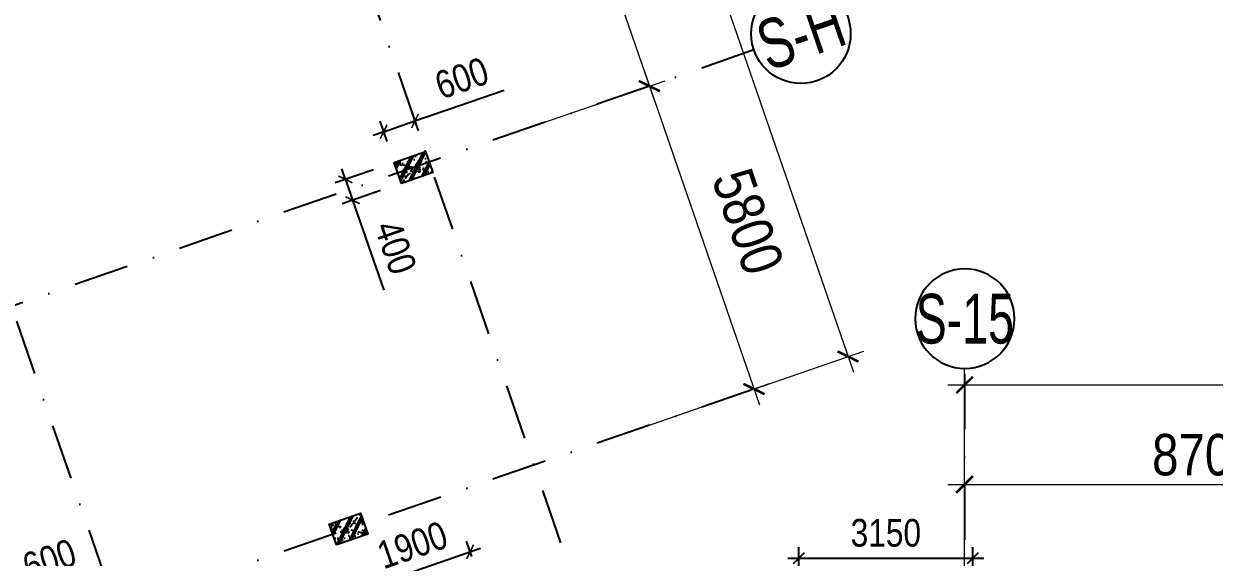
# Model space of a CAD drawing. Header units: millimetres. Extents: x 13965 to 1327256, y -72704 to 46237.
# Drawn here: x 868995 to 890544, y -9459 to 194 of the extents above; entities that cross this region are included whole.
import ezdxf
from ezdxf.enums import TextEntityAlignment as Align

# ---------------------------------------------------------------- set-up
doc = ezdxf.new("R2010")
doc.units = ezdxf.units.MM
doc.header["$MEASUREMENT"] = 0
doc.linetypes.add('DASHDOT', pattern=[1, 0.5, -0.25, 0, -0.25])
doc.linetypes.add('DASHED', pattern=[4.5, 3, -1.5])
for name, color, linetype in [('AUDIT_I_220807103235-17', 50, 'Continuous'), ('ccu11-Khuat', 9, 'DASHED'), ('KC2-DIM', 251, 'Continuous'), ('KT-Dim', 8, 'Continuous'), ('KT-Luoi truc South Tower', 8, 'DASHDOT'), ('ST_MBDV Cot vach 220805$0$AUDIT_I_220805193045-1', 50, 'Continuous'), ('ST_MBDV Cot vach 220805$0$AUDIT_I_220805193045-5', 6, 'Continuous'), ('Xref_ST_MBDV Cot vach 30.7.2022|Xref_ST_MBDV Cot vach 30.7.2022|Xref_ST_MBDV Cot vach 30.7.2022|Xref_ST_MBDV Cot vach 30.7.2022|A-GRID-SYM', 50, 'Continuous')]:
    doc.layers.add(name, color=color, linetype=linetype)
doc.layers.add('KT-Kich thuoc', color=159, linetype='Continuous', lineweight=18)
doc.styles.add('Arial Narrow', font='ARIALN.TTF')
doc.styles.add('HBA-Text', font='GOTHIC.TTF')
doc.styles.add('ST_MBDV Cot vach 220805$0$HBA-Text', font='GOTHIC.TTF')
doc.dimstyles.new('ccu12-200', dxfattribs={"dimscale": 200, "dimtxt": 2.5, "dimasz": 1, "dimexe": 1, "dimexo": 2, "dimgap": 1, "dimtad": 1, "dimdec": 0, "dimdsep": 46, "dimtxsty": 'Arial Narrow', "dimblk": 'ARCHTICK', "dimcen": -1, "dimdle": 1, "dimclrd": 256, "dimclre": 256, "dimclrt": 3, "dimadec": 0, "dimazin": 2, "dimtfac": 0.1, "dimtdec": 0, "dimtmove": 0, "dimatfit": 1, "dimldrblk": 'ARCHTICK', "dimfxl": 1, "dimtvp": 0.833333, "dimtolj": 1, "dimtzin": 12, "dimarcsym": 0})
doc.dimstyles.new('CCU_1-300', dxfattribs={"dimscale": 300, "dimtxt": 2.5, "dimasz": 1, "dimexe": 1, "dimexo": 2, "dimgap": 0.5, "dimtad": 1, "dimdec": 0, "dimdsep": 46, "dimtxsty": 'Arial Narrow', "dimblk": 'ARCHTICK', "dimcen": -1, "dimdle": 1, "dimclrd": 256, "dimclre": 256, "dimclrt": 3, "dimadec": 0, "dimazin": 2, "dimtfac": 0.1, "dimtdec": 0, "dimtix": 1, "dimtmove": 2, "dimatfit": 1, "dimfxl": 1, "dimtvp": 0.833333, "dimtolj": 1, "dimtzin": 12, "dimarcsym": 0})

# ---------------------------------------------------------------- blocks, each defined once
blk = doc.blocks.new('_ArchTick')
at = {"color": 0, "const_width": 0.15}
blk.add_lwpolyline([(-0.5, -0.5), (0.5, 0.5)], dxfattribs=at)
blk = doc.blocks.new('*D1045')
at = {"layer": 'Defpoints', "color": 0, "transparency": 16777216}
for p in [(-44089, 43297, 0), (-39628, 38701), (-42197, 37814, 0)]:
    blk.add_point(p, dxfattribs=at)
at = {"layer": 'KT-Kich thuoc', "lineweight": -2, "transparency": 16777216}
for p, q in [((-41619, 44467), (-39530, 38418)), ((-43522, 43493), (-41237, 44282)), ((-41630, 38010), (-39344, 38799))]:
    blk.add_line(p, q, dxfattribs=at)
at = {"layer": 'KT-Kich thuoc', "lineweight": -2, "transparency": 16777216, "xscale": 300, "yscale": 300, "zscale": 300}
for p, rotation in [((-41521, 44184), 109.0471074798708), ((-39628, 38701), 289.0471074798708)]:
    blk.add_blockref('_ArchTick', p, dxfattribs=dict(at, rotation=rotation))
at = {"layer": 'KT-Kich thuoc', "color": 3, "transparency": 16777216, "insert": (-39739, 41731), "char_height": 750, "attachment_point": 5, "rotation": 289.0471, "style": 'Arial Narrow'}
blk.add_mtext('\\A1;5800', dxfattribs=at)
blk = doc.blocks.new('*D1046')
at = {"layer": 'Defpoints', "color": 0, "transparency": 16777216}
for p in [(-42197, 37814, 0), (-37735, 33219), (-40305, 32332, 0)]:
    blk.add_point(p, dxfattribs=at)
at = {"layer": 'KT-Kich thuoc', "lineweight": -2, "transparency": 16777216}
for p, q in [((-41630, 38010), (-39344, 38799)), ((-39726, 38985), (-37637, 32935)), ((-39737, 32528), (-37452, 33317))]:
    blk.add_line(p, q, dxfattribs=at)
at = {"layer": 'KT-Kich thuoc', "lineweight": -2, "transparency": 16777216, "xscale": 300, "yscale": 300, "zscale": 300}
for p, rotation in [((-39628, 38701), 109.0471074798708), ((-37735, 33219), 289.0471074798708)]:
    blk.add_blockref('_ArchTick', p, dxfattribs=dict(at, rotation=rotation))
at = {"layer": 'KT-Kich thuoc', "color": 3, "transparency": 16777216, "insert": (-37846, 36248), "char_height": 750, "attachment_point": 5, "rotation": 289.0471, "style": 'Arial Narrow'}
blk.add_mtext('\\A1;5800', dxfattribs=at)
blk = doc.blocks.new('ST_MBDV Cot vach 220805$0$GRID-SYM-flat-103')
at = {"layer": 'ST_MBDV Cot vach 220805$0$AUDIT_I_220805193045-1'}
blk.add_circle((0, 0, 0), 900, dxfattribs=at)
at = {"layer": 'ST_MBDV Cot vach 220805$0$AUDIT_I_220805193045-1', "style": 'ST_MBDV Cot vach 220805$0$HBA-Text'}
blk.add_attdef('GRID', text='', height=900, rotation=19.0471, dxfattribs=at).set_placement((0, 0, 0), align=Align.MIDDLE_CENTER)
blk = doc.blocks.new('*D1067')
at = {"layer": 'Defpoints', "color": 0, "transparency": 16777216}
for p in [(-48876, 62062, 0), (-36033, 33807), (-38792, 32854, 0)]:
    blk.add_point(p, dxfattribs=at)
at = {"layer": 'KT-Kich thuoc', "lineweight": -2, "transparency": 16777216}
for p, q in [((-46215, 63298), (-35935, 33523)), ((-48308, 62258), (-45834, 63113)), ((-38225, 33050), (-35749, 33904))]:
    blk.add_line(p, q, dxfattribs=at)
at = {"layer": 'KT-Kich thuoc', "lineweight": -2, "transparency": 16777216, "xscale": 300, "yscale": 300, "zscale": 300}
for p, rotation in [((-46117, 63015), 109.0471074798708), ((-36033, 33807), 289.0471074798708)]:
    blk.add_blockref('_ArchTick', p, dxfattribs=dict(at, rotation=rotation))
at = {"layer": 'KT-Kich thuoc', "color": 3, "transparency": 16777216, "insert": (-40571, 48585), "char_height": 750, "attachment_point": 5, "rotation": 289.0471, "style": 'Arial Narrow'}
blk.add_mtext('\\A1;30900', dxfattribs=at)
blk = doc.blocks.new('*D1069')
at = {"layer": 'Defpoints', "color": 0, "transparency": 16777216}
for p in [(-25223, 31492), (-33923, 28684, 0), (-25223, 28649, 0)]:
    blk.add_point(p, dxfattribs=at)
at = {"layer": 'KT-Kich thuoc', "lineweight": -2, "transparency": 16777216}
for p, q in [((-33923, 29284), (-33923, 31792)), ((-25223, 29249), (-25223, 31792)), ((-34223, 31492), (-24923, 31492))]:
    blk.add_line(p, q, dxfattribs=at)
at = {"layer": 'KT-Kich thuoc', "lineweight": -2, "transparency": 16777216, "xscale": 300, "yscale": 300, "zscale": 300, "rotation": 180}
blk.add_blockref('_ArchTick', (-33923, 31492), dxfattribs=at)
at = {"layer": 'KT-Kich thuoc', "lineweight": -2, "transparency": 16777216, "xscale": 300, "yscale": 300, "zscale": 300}
blk.add_blockref('_ArchTick', (-25223, 31492), dxfattribs=at)
at = {"layer": 'KT-Kich thuoc', "color": 3, "transparency": 16777216, "insert": (-29573, 32025), "char_height": 750, "attachment_point": 5, "style": 'Arial Narrow'}
blk.add_mtext('\\A1;8700', dxfattribs=at)
blk = doc.blocks.new('*D1073')
at = {"layer": 'Defpoints', "color": 0, "transparency": 16777216}
for p in [(-6323, 33292), (-33923, 28921), (-6323, 28921)]:
    blk.add_point(p, dxfattribs=at)
at = {"layer": 'KT-Kich thuoc', "lineweight": -2, "transparency": 16777216}
for p, q in [((-33923, 29521), (-33923, 33592)), ((-6323, 29521), (-6323, 33592)), ((-34223, 33292), (-6023, 33292))]:
    blk.add_line(p, q, dxfattribs=at)
at = {"layer": 'KT-Kich thuoc', "lineweight": -2, "transparency": 16777216, "xscale": 300, "yscale": 300, "zscale": 300, "rotation": 180}
blk.add_blockref('_ArchTick', (-33923, 33292), dxfattribs=at)
at = {"layer": 'KT-Kich thuoc', "lineweight": -2, "transparency": 16777216, "xscale": 300, "yscale": 300, "zscale": 300}
blk.add_blockref('_ArchTick', (-6323, 33292), dxfattribs=at)
at = {"layer": 'KT-Kich thuoc', "color": 3, "transparency": 16777216, "insert": (-20123, 33825), "char_height": 750, "attachment_point": 5, "style": 'Arial Narrow'}
blk.add_mtext('\\A1;27600', dxfattribs=at)
blk = doc.blocks.new('GRID-SYM-flat-73')
at = {"layer": 'Xref_ST_MBDV Cot vach 30.7.2022|Xref_ST_MBDV Cot vach 30.7.2022|Xref_ST_MBDV Cot vach 30.7.2022|Xref_ST_MBDV Cot vach 30.7.2022|A-GRID-SYM'}
blk.add_circle((0, 0, 0), 900, dxfattribs=at)
at = {"layer": 'Xref_ST_MBDV Cot vach 30.7.2022|Xref_ST_MBDV Cot vach 30.7.2022|Xref_ST_MBDV Cot vach 30.7.2022|Xref_ST_MBDV Cot vach 30.7.2022|A-GRID-SYM', "style": 'HBA-Text'}
blk.add_attdef('GRID', text='', height=900, rotation=359.6303, dxfattribs=at).set_placement((0, 0, 0), align=Align.MIDDLE_CENTER)
blk = doc.blocks.new('*D669')
at = {"layer": 'Defpoints', "color": 0, "transparency": 16777216}
for p in [(877075, -9361), (877234, -9822), (875438, -10442)]:
    blk.add_point(p, dxfattribs=at)
at = {"layer": 'KC2-DIM', "lineweight": -2, "transparency": 16777216}
for p, q in [((877104, -9444), (877010, -9172)), ((875090, -10046), (877264, -9295)), ((875308, -10064), (875214, -9792))]:
    blk.add_line(p, q, dxfattribs=at)
at = {"layer": 'KC2-DIM', "lineweight": -2, "transparency": 16777216, "xscale": 200, "yscale": 200, "zscale": 200}
for p, rotation in [((877075, -9361), 19.04713795404194), ((875279, -9981), 199.0471379540419)]:
    blk.add_blockref('_ArchTick', p, dxfattribs=dict(at, rotation=rotation))
at = {"layer": 'KC2-DIM', "color": 3, "transparency": 16777216, "insert": (876029, -9240), "char_height": 500, "attachment_point": 5, "rotation": 19.0471, "style": 'Arial Narrow'}
blk.add_mtext('\\A1;1900', dxfattribs=at)
blk = doc.blocks.new('*D707')
at = {"layer": 'Defpoints', "color": 0, "transparency": 16777216}
for p in [(886175, -9477), (883025, -10983), (886175, -10983)]:
    blk.add_point(p, dxfattribs=at)
at = {"layer": 'KC2-DIM', "lineweight": -2, "transparency": 16777216}
for p, q in [((882825, -9477), (886375, -9477)), ((883025, -10583), (883025, -9277)), ((886175, -10583), (886175, -9277))]:
    blk.add_line(p, q, dxfattribs=at)
at = {"layer": 'KC2-DIM', "lineweight": -2, "transparency": 16777216, "xscale": 200, "yscale": 200, "zscale": 200, "rotation": 180}
blk.add_blockref('_ArchTick', (883025, -9477), dxfattribs=at)
at = {"layer": 'KC2-DIM', "lineweight": -2, "transparency": 16777216, "xscale": 200, "yscale": 200, "zscale": 200}
blk.add_blockref('_ArchTick', (886175, -9477), dxfattribs=at)
at = {"layer": 'KC2-DIM', "color": 3, "transparency": 16777216, "insert": (884600, -9021), "char_height": 500, "attachment_point": 5, "style": 'Arial Narrow'}
blk.add_mtext('\\A1;3150', dxfattribs=at)
blk = doc.blocks.new('*D770')
at = {"layer": 'Defpoints', "color": 0, "transparency": 16777216}
for p in [(868611, -10278), (868803, -10834, 0), (868236, -11029, 0)]:
    blk.add_point(p, dxfattribs=at)
at = {"layer": 'KC2-DIM', "lineweight": -2, "transparency": 16777216}
for p, q in [((868611, -10278), (870224, -9721)), ((868672, -10455), (868546, -10089)), ((868105, -10651), (867979, -10285)), ((868044, -10474), (868611, -10278)), ((868044, -10474), (867855, -10539))]:
    blk.add_line(p, q, dxfattribs=at)
at = {"layer": 'KC2-DIM', "lineweight": -2, "transparency": 16777216, "xscale": 200, "yscale": 200, "zscale": 200}
for p, rotation in [((868044, -10474), 19.04713795321469), ((868611, -10278), 199.0471379532146)]:
    blk.add_blockref('_ArchTick', p, dxfattribs=dict(at, rotation=rotation))
at = {"layer": 'KC2-DIM', "color": 3, "transparency": 16777216, "insert": (869458, -9504), "char_height": 500, "attachment_point": 5, "rotation": 19.0471, "style": 'Arial Narrow'}
blk.add_mtext('\\A1;600', dxfattribs=at)
blk = doc.blocks.new('*D773')
at = {"layer": 'Defpoints', "color": 0, "transparency": 16777216}
for p in [(875701, -2316, 0), (875831, -2694, 0), (874947, -2999)]:
    blk.add_point(p, dxfattribs=at)
at = {"layer": 'KC2-DIM', "lineweight": -2, "transparency": 16777216}
for p, q in [((875323, -2446), (874628, -2686)), ((874817, -2621), (874752, -2432)), ((874817, -2621), (874947, -2999)), ((875453, -2824), (874758, -3064)), ((874947, -2999), (875509, -4626))]:
    blk.add_line(p, q, dxfattribs=at)
at = {"layer": 'KC2-DIM', "lineweight": -2, "transparency": 16777216, "xscale": 200, "yscale": 200, "zscale": 200}
for p, rotation in [((874817, -2621), 289.0471379532053), ((874947, -2999), 109.0471379532053)]:
    blk.add_blockref('_ArchTick', p, dxfattribs=dict(at, rotation=rotation))
at = {"layer": 'KC2-DIM', "color": 3, "transparency": 16777216, "insert": (875724, -3853), "char_height": 500, "attachment_point": 5, "rotation": 289.0471, "style": 'Arial Narrow'}
blk.add_mtext('\\A1;400', dxfattribs=at)
blk = doc.blocks.new('*D774')
at = {"layer": 'Defpoints', "color": 0, "transparency": 16777216}
for p in [(876076, -1564), (876268, -2120, 0), (875701, -2316, 0)]:
    blk.add_point(p, dxfattribs=at)
at = {"layer": 'KC2-DIM', "lineweight": -2, "transparency": 16777216}
for p, q in [((876076, -1564), (877689, -1007)), ((876137, -1742), (876011, -1375)), ((875570, -1938), (875444, -1571)), ((875509, -1760), (876076, -1564)), ((875509, -1760), (875320, -1825))]:
    blk.add_line(p, q, dxfattribs=at)
at = {"layer": 'KC2-DIM', "lineweight": -2, "transparency": 16777216, "xscale": 200, "yscale": 200, "zscale": 200}
for p, rotation in [((876076, -1564), 199.0471379532146), ((875509, -1760), 19.04713795321469)]:
    blk.add_blockref('_ArchTick', p, dxfattribs=dict(at, rotation=rotation))
at = {"layer": 'KC2-DIM', "color": 3, "transparency": 16777216, "insert": (876923, -790), "char_height": 500, "attachment_point": 5, "rotation": 19.0471, "style": 'Arial Narrow'}
blk.add_mtext('\\A1;600', dxfattribs=at)
blk = doc.blocks.new('*U54')
h = blk.add_hatch()
h.set_pattern_fill('VATLIEU04', color=250, scale=40, style=0, pattern_type=2)
h.set_pattern_definition([(50, (-550, 650), (286.904, -25.1), [30, -330]), (355, (-550, 650), (-55.5, 300.88), [24, -264]), (100.451, (-526.1, 647.9), (231.404, 275.776), [25.496, -280.457]), (46.184, (-550, 730), (426.9, -66.21), [45, -495]), (96.636, (-514.43, 724.5), (373.87, 389.65), [38.24, -420.69]), (351.184, (-550, 730), (373.86, 389.65), [36, -396]), (21, (-510, 710), (238.763, -161.048), [30, -330]), (326, (-510, 710), (97.326, 290.06), [24, -264]), (71.451, (-490.1, 696.58), (336.09, 129.01), [25.496, -280.457]), (37.5, (-550, 650), (4.864, 133.1575), [0, -260.8, 0, -268, 0, -265]), (7.5, (-550, 650), (105.228, 157.765), [0, -152.8, 0, -254.8, 0, -101]), (327.5, (-639.2, 650), (213.529, -9.022), [0, -100, 0, -312, 0, -414]), (317.5, (-679.2, 650), (233.274, 40.042), [0, -130, 0, -207.2, 0, -294]), (45, (-550, 650), (-120.208, 120.208), []), (45, (-550, 699), (-120.208, 120.208), [])])
h.paths.add_polyline_path([(-475, -475), (-75, -475), (-75, 125), (-475, 125)])
at = {"color": 6, "ltscale": 0.25}
blk.add_lwpolyline([(-475, -475), (-75, -475), (-75, 125), (-475, 125)], close=True, dxfattribs=at)
at = {"layer": 'Defpoints', "linetype": 'ByBlock', "ltscale": 30}
for p, q in [((-75, -475), (-475, 125)), ((-475, -475), (-75, 125))]:
    blk.add_line(p, q, dxfattribs=at)
blk = doc.blocks.new('*U57')
h = blk.add_hatch()
h.set_pattern_fill('VATLIEU04', color=250, scale=40, style=0, pattern_type=2)
h.set_pattern_definition([(50, (-550, 650), (286.904, -25.1), [30, -330]), (355, (-550, 650), (-55.5, 300.88), [24, -264]), (100.451, (-526.1, 647.9), (231.404, 275.776), [25.496, -280.457]), (46.184, (-550, 730), (426.9, -66.21), [45, -495]), (96.636, (-514.43, 724.5), (373.87, 389.65), [38.24, -420.69]), (351.184, (-550, 730), (373.86, 389.65), [36, -396]), (21, (-510, 710), (238.763, -161.048), [30, -330]), (326, (-510, 710), (97.326, 290.06), [24, -264]), (71.451, (-490.1, 696.58), (336.09, 129.01), [25.496, -280.457]), (37.5, (-550, 650), (4.864, 133.1575), [0, -260.8, 0, -268, 0, -265]), (7.5, (-550, 650), (105.228, 157.765), [0, -152.8, 0, -254.8, 0, -101]), (327.5, (-639.2, 650), (213.529, -9.022), [0, -100, 0, -312, 0, -414]), (317.5, (-679.2, 650), (233.274, 40.042), [0, -130, 0, -207.2, 0, -294]), (45, (-550, 650), (-120.208, 120.208), []), (45, (-550, 699), (-120.208, 120.208), [])])
h.paths.add_polyline_path([(-475, -475), (-75, -475), (-75, 125), (-475, 125)])
at = {"color": 6, "ltscale": 0.25}
blk.add_lwpolyline([(-475, -475), (-75, -475), (-75, 125), (-475, 125)], close=True, dxfattribs=at)
at = {"layer": 'Defpoints', "linetype": 'ByBlock', "ltscale": 30}
for p, q in [((-75, -475), (-475, 125)), ((-475, -475), (-75, 125))]:
    blk.add_line(p, q, dxfattribs=at)
blk = doc.blocks.new('MBCV-T38')
at = {"layer": 'ST_MBDV Cot vach 220805$0$AUDIT_I_220805193045-5', "linetype": 'ByBlock', "xscale": -0.9999999999999998, "rotation": 289.0471379532163}
for name, p in [('*U54', (687, 8352, 0)), ('*U57', (-492, 1808, 0))]:
    blk.add_blockref(name, p, dxfattribs=at)
blk = doc.blocks.new('Asix South Tower')
at = {"layer": 'KT-Luoi truc South Tower', "ltscale": 2000}
for p, q in [((-53965.4, 67304.5), (-40792.5, 29149.9)), ((-61527.4, 64693.7), (-45306.5, 17710.6)), ((-37736.8, 39354.3), (-105450.5, 15976.2)), ((-33923, 33491.9), (-33923, -4459.1)), ((-37735.1, 33218.9), (-103274.2, 10591.7))]:
    blk.add_line(p, q, dxfattribs=at)
at = {"layer": 'KT-Dim'}
ref = blk.add_blockref('GRID-SYM-flat-73', (-33917.9, 34491.9, 0), dxfattribs=dict(at, xscale=-1, rotation=179.6748020054017))
ref.add_attrib('GRID', 'S-15', dxfattribs={"layer": 'AUDIT_I_220807103235-17', "height": 900, "style": 'HBA-Text', "width": 0.7}).set_placement((-33917.9, 34491.9, 0), align=Align.MIDDLE_CENTER)
at = {"layer": 'KT-Kich thuoc'}
ref = blk.add_blockref('ST_MBDV Cot vach 220805$0$GRID-SYM-flat-103', (-36886, 39648, 0), dxfattribs=at)
ref.add_attrib('GRID', 'S-H', dxfattribs={"layer": 'ST_MBDV Cot vach 220805$0$AUDIT_I_220805193045-1', "height": 900, "rotation": 19, "style": 'ST_MBDV Cot vach 220805$0$HBA-Text', "width": 0.75}).set_placement((-36886, 39648, 0), align=Align.MIDDLE_CENTER)
dim = blk.add_linear_dim(base=(-36033, 33806.5), p1=(-48875.5, 62062.4, 0), p2=(-38792.1, 32854, 0), angle=109.04711, dimstyle='CCU_1-300', dxfattribs=at)
dim.commit()
dim.dimension.update_dxf_attribs({"geometry": '*D1067', "text_midpoint": (-40571.3, 48584.6)})
for base, p1, p2, picture, middle in [((-39628, 38701.3), (-44089.5, 43296.9, 0), (-42197.3, 37814.3, 0), '*D1045', (-39739.1, 41730.9)), ((-37735.1, 33218.9), (-42196.7, 37814.5, 0), (-40304.5, 32331.8, 0), '*D1046', (-37846.3, 36248.5))]:
    dim = blk.add_linear_dim(base=base, p1=p1, p2=p2, angle=109.04711, dimstyle='CCU_1-300', dxfattribs=at)
    dim.commit()
    dim.dimension.update_dxf_attribs({"geometry": picture, "text_midpoint": middle, "dimtype": 128})
for base, p1, p2, picture, middle in [((-6323, 33291.9), (-33923, 28921.3), (-6323, 28921.3), '*D1073', (-20123, 33824.8)), ((-25223, 31491.9), (-33923, 28684.3, 0), (-25223, 28648.7, 0), '*D1069', (-29573, 32024.8))]:
    dim = blk.add_linear_dim(base=base, p1=p1, p2=p2, dimstyle='CCU_1-300', dxfattribs=at)
    dim.commit()
    dim.dimension.update_dxf_attribs({"geometry": picture, "text_midpoint": middle})

msp = doc.modelspace()

# ---------------------------------------------------------------- block references
at = {"layer": 'ccu11-Khuat'}
msp.add_blockref('MBCV-T38', (875438.3, -10441.7, 0), dxfattribs=at)
at = {"layer": 'KT-Kich thuoc'}
msp.add_blockref('Asix South Tower', (919947.9, -39634.4), dxfattribs=at)

# ---------------------------------------------------------------- dimensions: what is measured, and where the dimension line sits
at = {"layer": 'KC2-DIM'}
for p1, p2, distance, picture, middle in [((875700.8, -2315.6, 0), (876267.9, -2119.8, 0), 587.9, '*D774', (876923.2, -789.9, 0)), ((875700.8, -2315.6, 0), (875831.3, -2693.7, 0), -935.1, '*D773', (875723.8, -3852.7, 0)), ((875438.3, -10441.7), (877234.3, -9821.7), 487.7, '*D669', (876028.6, -9240.4)), ((868235.8, -11029.4, 0), (868802.9, -10833.6, 0), 587.9, '*D770', (869458.2, -9503.7, 0))]:
    dim = msp.add_aligned_dim(p1=p1, p2=p2, distance=distance, dimstyle='ccu12-200', dxfattribs=at)
    dim.commit()
    dim.dimension.update_dxf_attribs({"geometry": picture, "text_midpoint": middle})
dim = msp.add_linear_dim(base=(886175.3, -9476.6), p1=(883025.3, -10982.7), p2=(886175.3, -10982.7), dimstyle='ccu12-200', dxfattribs=at)
dim.commit()
dim.dimension.update_dxf_attribs({"geometry": '*D707', "text_midpoint": (884600.3, -9021.4)})

doc.saveas('drawing.dxf')
